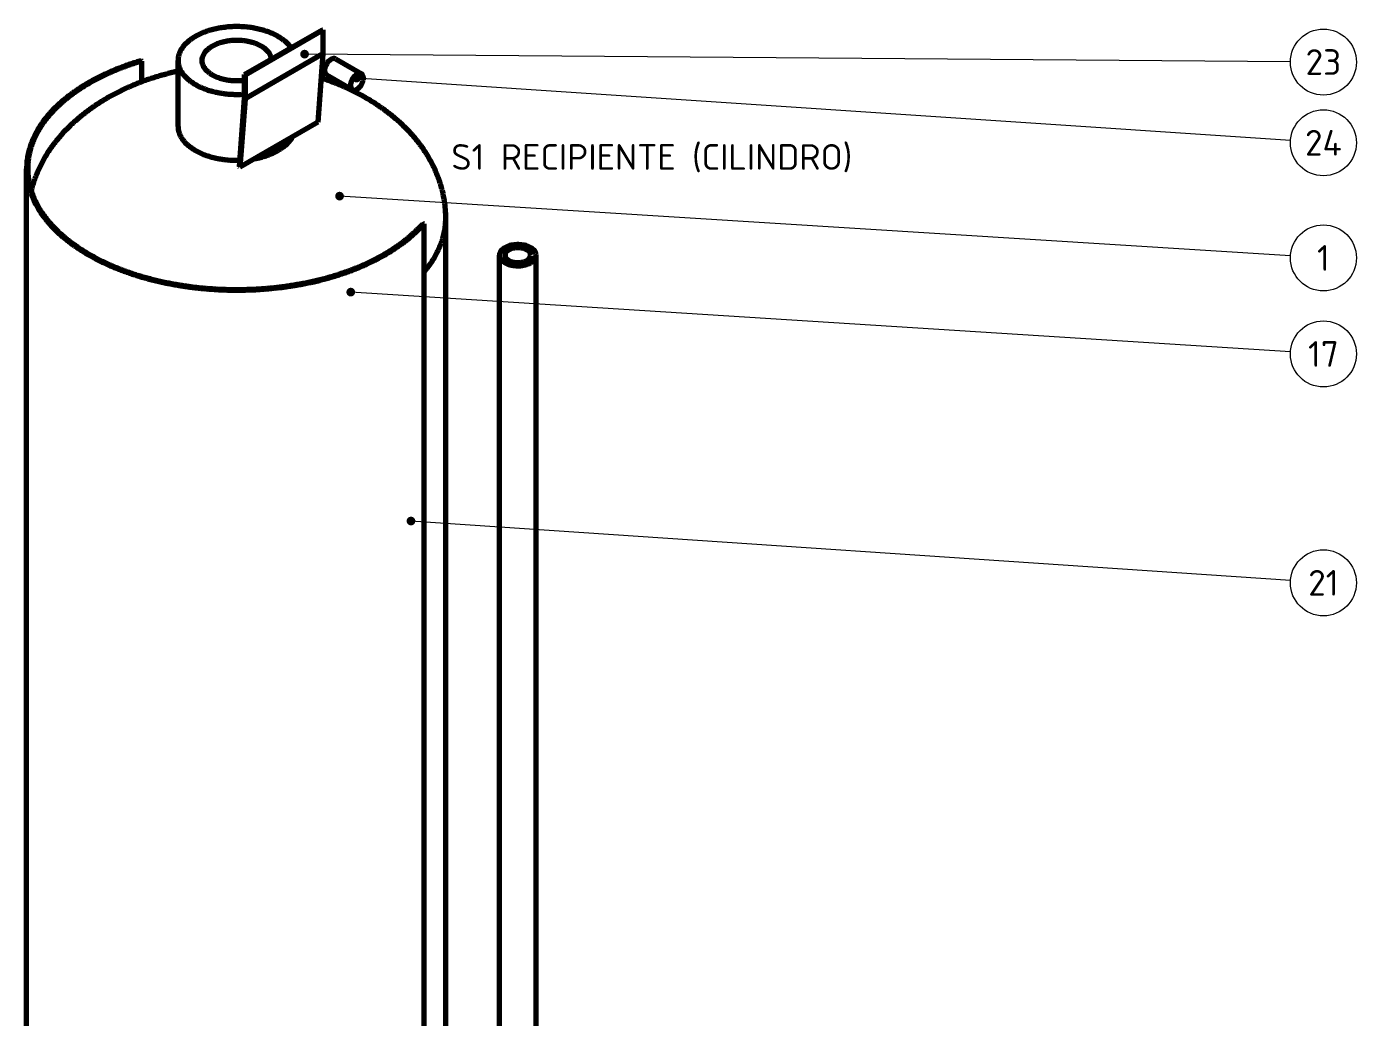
# Model space of a CAD drawing. Header units: millimetres. Extents: x 0 to 594, y 0 to 420.
# Drawn here: x 197.2 to 378.5, y 136.8 to 271.8 of the extents above; entities that cross this region are included whole.
import ezdxf
from ezdxf.enums import TextEntityAlignment as Align

# ---------------------------------------------------------------- set-up
doc = ezdxf.new("R2010")
doc.units = ezdxf.units.MM
for name, color, linetype, lineweight in [('01-VISIBLE', 7, 'CONTINUOUS', 70), ('06-TEXTO', 7, 'CONTINUOUS', 25), ('08-FINA', 5, 'CONTINUOUS', 18)]:
    doc.layers.add(name, color=color, linetype=linetype, lineweight=lineweight)
doc.styles.add('ISO3098', font='isocpeur.ttf')

msp = doc.modelspace()

# ---------------------------------------------------------------- hatches: boundary and pattern name
at = {"layer": '08-FINA'}
h = msp.add_hatch(color=7, dxfattribs=at)
h.dxf.hatch_style = 1
edge = h.paths.add_edge_path()
edge.add_arc((235.11, 268.04), 0.6, 0, 360)
h = msp.add_hatch(color=7, dxfattribs=at)
h.dxf.hatch_style = 1
edge = h.paths.add_edge_path()
edge.add_arc((242.19, 264.78), 0.6, 0, 360)
h = msp.add_hatch(color=7, dxfattribs=at)
h.dxf.hatch_style = 1
edge = h.paths.add_edge_path()
edge.add_arc((239.88, 248.69), 0.6, 0, 360)
h = msp.add_hatch(color=7, dxfattribs=at)
h.dxf.hatch_style = 1
edge = h.paths.add_edge_path()
edge.add_arc((241.4, 235.61), 0.6, 0, 360)
h = msp.add_hatch(color=7, dxfattribs=at)
h.dxf.hatch_style = 1
edge = h.paths.add_edge_path()
edge.add_arc((249.61, 204.41), 0.6, 0, 360)

# ---------------------------------------------------------------- linework, layer by layer
at = {"layer": '01-VISIBLE'}
for p, q in [((226.93, 265.25), (237.54, 271.37)), ((227, 265.21), (237.61, 271.33)), ((237.54, 271.37), (237.61, 271.33)), ((237.61, 271.33), (237.61, 268.06)), ((212.92, 267.08), (212.85, 267.16)), ((212.92, 264.27), (212.92, 267.08)), ((217.86, 258.19), (217.86, 267.17)), ((237.61, 268.06), (227, 261.94)), ((237.61, 268.06), (236.9, 258.75)), ((239.34, 267.39), (242.87, 265.35)), ((226.93, 265.25), (227, 265.21)), ((226.93, 261.98), (226.93, 265.25)), ((227, 265.21), (227, 261.94)), ((238.09, 265.22), (241.62, 263.18)), ((226.22, 252.67), (226.93, 261.98)), ((227, 261.94), (226.29, 252.63)), ((236.9, 258.75), (226.29, 252.63)), ((197.21, 134.04), (197.21, 252.42)), ((226.29, 252.63), (226.22, 252.67)), ((251.25, 244.95), (251.39, 244.91)), ((251.39, 126.54), (251.39, 244.91)), ((254.36, 122.56), (254.36, 245.68)), ((261.68, 86.72), (261.68, 240.64)), ((266.68, 86.72), (266.68, 240.64))]:
    msp.add_line(p, q, dxfattribs=at)
for points in [[(233.27, 268.91), (233.15, 269.07), (233.02, 269.23), (232.89, 269.38), (232.75, 269.52), (232.6, 269.66), (232.45, 269.79), (232.29, 269.92), (232.13, 270.04), (231.97, 270.15), (231.8, 270.27), (231.63, 270.37), (231.46, 270.47), (231.28, 270.57), (231.1, 270.66), (230.92, 270.75), (230.74, 270.83), (230.55, 270.91), (230.37, 270.99), (230.18, 271.06), (229.99, 271.13), (229.8, 271.19), (229.61, 271.25), (229.41, 271.31), (229.22, 271.36), (229.02, 271.42), (228.83, 271.46), (228.63, 271.51), (228.43, 271.55), (228.24, 271.58), (228.04, 271.62), (227.84, 271.65), (227.64, 271.68), (227.44, 271.7), (227.24, 271.72), (227.04, 271.74), (226.84, 271.76), (226.64, 271.77), (226.44, 271.78), (226.24, 271.79), (226.03, 271.79), (225.83, 271.79), (225.63, 271.79), (225.43, 271.79), (225.23, 271.78), (225.03, 271.77), (224.83, 271.75), (224.63, 271.74), (224.43, 271.72), (224.23, 271.69), (224.03, 271.67), (223.83, 271.64), (223.63, 271.61), (223.43, 271.57), (223.23, 271.54), (223.04, 271.49), (222.84, 271.45), (222.64, 271.4), (222.45, 271.35), (222.26, 271.3), (222.06, 271.24), (221.87, 271.18), (221.68, 271.11), (221.49, 271.04), (221.3, 270.97), (221.12, 270.89), (220.93, 270.81), (220.75, 270.73), (220.57, 270.64), (220.39, 270.55), (220.22, 270.45), (220.04, 270.35), (219.87, 270.24), (219.71, 270.13), (219.54, 270.01), (219.38, 269.89), (219.23, 269.76), (219.08, 269.62), (218.93, 269.48), (218.79, 269.34), (218.66, 269.19), (218.53, 269.03), (218.42, 268.87), (218.31, 268.7), (218.21, 268.52), (218.12, 268.34), (218.04, 268.16), (217.98, 267.97), (217.93, 267.77), (217.89, 267.57), (217.87, 267.37), (217.86, 267.17)], [(230.6, 267.37), (230.56, 267.57), (230.5, 267.76), (230.42, 267.94), (230.32, 268.12), (230.2, 268.29), (230.07, 268.44), (229.93, 268.59), (229.78, 268.72), (229.62, 268.85), (229.45, 268.97), (229.28, 269.08), (229.1, 269.18), (228.92, 269.27), (228.74, 269.35), (228.55, 269.43), (228.36, 269.5), (228.17, 269.57), (227.97, 269.63), (227.78, 269.68), (227.58, 269.73), (227.38, 269.77), (227.18, 269.81), (226.98, 269.84), (226.78, 269.86), (226.57, 269.88), (226.37, 269.9), (226.17, 269.91), (225.97, 269.91), (225.76, 269.92), (225.56, 269.91), (225.36, 269.9), (225.15, 269.89), (224.95, 269.87), (224.75, 269.84), (224.55, 269.81), (224.35, 269.77), (224.15, 269.73), (223.95, 269.68), (223.76, 269.63), (223.56, 269.57), (223.37, 269.51), (223.18, 269.44), (222.99, 269.36), (222.81, 269.27), (222.63, 269.18), (222.45, 269.08), (222.28, 268.97), (222.11, 268.86), (221.95, 268.73), (221.8, 268.6), (221.66, 268.45), (221.53, 268.3), (221.41, 268.13), (221.31, 267.95), (221.22, 267.77), (221.16, 267.58), (221.12, 267.38), (221.11, 267.17)], [(212.85, 267.16), (212.66, 267.1), (212.47, 267.04), (212.27, 266.98), (212.08, 266.92), (211.89, 266.86), (211.7, 266.8), (211.51, 266.74), (211.32, 266.67), (211.13, 266.61), (210.94, 266.54), (210.75, 266.47), (210.56, 266.4), (210.37, 266.33), (210.18, 266.26), (209.99, 266.19), (209.8, 266.12), (209.62, 266.05), (209.43, 265.97), (209.24, 265.89), (209.06, 265.82), (208.87, 265.74), (208.69, 265.66), (208.5, 265.58), (208.32, 265.5), (208.13, 265.41), (207.95, 265.33), (207.77, 265.25), (207.59, 265.16), (207.4, 265.07), (207.22, 264.98), (207.04, 264.89), (206.86, 264.8), (206.68, 264.71), (206.51, 264.62), (206.33, 264.52), (206.15, 264.43), (205.98, 264.33), (205.8, 264.23), (205.63, 264.13), (205.45, 264.03), (205.28, 263.93), (205.11, 263.82), (204.93, 263.72), (204.76, 263.61), (204.59, 263.5), (204.42, 263.39), (204.25, 263.28), (204.09, 263.17), (203.92, 263.06), (203.76, 262.94), (203.59, 262.83), (203.43, 262.71), (203.27, 262.59), (203.1, 262.47), (202.94, 262.35), (202.78, 262.22), (202.63, 262.1), (202.47, 261.97), (202.31, 261.84), (202.16, 261.71), (202.01, 261.58), (201.86, 261.45), (201.71, 261.32), (201.56, 261.18), (201.41, 261.04), (201.27, 260.9), (201.12, 260.76), (200.98, 260.62), (200.84, 260.48), (200.7, 260.33), (200.56, 260.18), (200.43, 260.03), (200.29, 259.88), (200.16, 259.73), (200.03, 259.58), (199.9, 259.42), (199.78, 259.26), (199.65, 259.11), (199.53, 258.94), (199.41, 258.78), (199.3, 258.62), (199.18, 258.45), (199.07, 258.29), (198.96, 258.12), (198.86, 257.95), (198.75, 257.77), (198.65, 257.6), (198.55, 257.42), (198.46, 257.25), (198.36, 257.07), (198.27, 256.89), (198.19, 256.7), (198.1, 256.52), (198.02, 256.34), (197.95, 256.15), (197.87, 255.96), (197.8, 255.77), (197.74, 255.58), (197.68, 255.39), (197.62, 255.2), (197.56, 255.01), (197.51, 254.81), (197.46, 254.62), (197.42, 254.42), (197.38, 254.22), (197.34, 254.02), (197.31, 253.82), (197.29, 253.62), (197.26, 253.42), (197.24, 253.22), (197.23, 253.02), (197.22, 252.82), (197.21, 252.62), (197.21, 252.42)], [(212.92, 267.08), (212.73, 267.02), (212.54, 266.97), (212.35, 266.91), (212.15, 266.85), (211.96, 266.79), (211.77, 266.72), (211.58, 266.66), (211.39, 266.6), (211.2, 266.53), (211.01, 266.47), (210.83, 266.4), (210.64, 266.33), (210.45, 266.26), (210.26, 266.19), (210.07, 266.12), (209.89, 266.05), (209.7, 265.97), (209.52, 265.9), (209.33, 265.82), (209.14, 265.75), (208.96, 265.67), (208.78, 265.59), (208.59, 265.51), (208.41, 265.43), (208.23, 265.35), (208.04, 265.26), (207.86, 265.18), (207.68, 265.09), (207.5, 265.01), (207.32, 264.92), (207.14, 264.83), (206.96, 264.74), (206.79, 264.65), (206.61, 264.55), (206.43, 264.46), (206.26, 264.36), (206.08, 264.27), (205.91, 264.17), (205.73, 264.07), (205.56, 263.97), (205.39, 263.87), (205.21, 263.76), (205.04, 263.66), (204.87, 263.55), (204.7, 263.45), (204.54, 263.34), (204.37, 263.23), (204.2, 263.12), (204.04, 263), (203.87, 262.89), (203.71, 262.77), (203.55, 262.66), (203.38, 262.54), (203.22, 262.42), (203.06, 262.3), (202.91, 262.17), (202.75, 262.05), (202.59, 261.92), (202.44, 261.8), (202.28, 261.67), (202.13, 261.54), (201.98, 261.4), (201.83, 261.27), (201.69, 261.13), (201.54, 261), (201.39, 260.86), (201.25, 260.72), (201.11, 260.58), (200.97, 260.43), (200.83, 260.29), (200.69, 260.14), (200.56, 259.99), (200.43, 259.85), (200.3, 259.69), (200.17, 259.54), (200.04, 259.39), (199.91, 259.23), (199.79, 259.07), (199.67, 258.91), (199.55, 258.75), (199.44, 258.59), (199.32, 258.42), (199.21, 258.25), (199.1, 258.09), (199, 257.92), (198.89, 257.74), (198.79, 257.57), (198.69, 257.4), (198.6, 257.22), (198.51, 257.04), (198.42, 256.86), (198.33, 256.68), (198.25, 256.5), (198.17, 256.32), (198.09, 256.13), (198.02, 255.94), (197.95, 255.76), (197.89, 255.57), (197.82, 255.38), (197.76, 255.18), (197.71, 254.99), (197.66, 254.8), (197.61, 254.6), (197.57, 254.41), (197.53, 254.21), (197.49, 254.01), (197.46, 253.82), (197.43, 253.62), (197.41, 253.42), (197.39, 253.22), (197.38, 253.02), (197.37, 252.82), (197.36, 252.62), (197.36, 252.42)], [(217.86, 267.17), (217.87, 266.97), (217.89, 266.77), (217.93, 266.57), (217.98, 266.37), (218.05, 266.18), (218.12, 265.99), (218.21, 265.81), (218.32, 265.64), (218.43, 265.47), (218.54, 265.3), (218.67, 265.14), (218.81, 264.99), (218.95, 264.85), (219.1, 264.71), (219.25, 264.57), (219.4, 264.44), (219.57, 264.32), (219.73, 264.2), (219.9, 264.09), (220.07, 263.98), (220.25, 263.88), (220.43, 263.78), (220.61, 263.69), (220.79, 263.6), (220.97, 263.52), (221.16, 263.44), (221.35, 263.36), (221.54, 263.29), (221.73, 263.22), (221.92, 263.15), (222.11, 263.09), (222.31, 263.03), (222.5, 262.98), (222.7, 262.93), (222.9, 262.88), (223.1, 262.84), (223.29, 262.8), (223.49, 262.76), (223.69, 262.73), (223.89, 262.7), (224.1, 262.67), (224.3, 262.64), (224.5, 262.62), (224.7, 262.6), (224.9, 262.59), (225.11, 262.57), (225.31, 262.57), (225.51, 262.56), (225.71, 262.56), (225.92, 262.55), (226.12, 262.56), (226.32, 262.56), (226.53, 262.57), (226.73, 262.58), (226.93, 262.6)], [(221.11, 267.17), (221.12, 266.97), (221.16, 266.77), (221.22, 266.58), (221.3, 266.4), (221.4, 266.22), (221.52, 266.06), (221.65, 265.9), (221.79, 265.76), (221.94, 265.62), (222.1, 265.5), (222.26, 265.38), (222.43, 265.27), (222.61, 265.17), (222.79, 265.08), (222.97, 265), (223.16, 264.92), (223.35, 264.85), (223.54, 264.78), (223.73, 264.72), (223.93, 264.67), (224.12, 264.62), (224.32, 264.58), (224.52, 264.54), (224.72, 264.51), (224.92, 264.49), (225.12, 264.46), (225.32, 264.45), (225.52, 264.44), (225.72, 264.43), (225.92, 264.43), (226.13, 264.44), (226.33, 264.44), (226.53, 264.46), (226.73, 264.48), (226.93, 264.5)], [(238.71, 267.33), (238.54, 267.21), (238.39, 267.07), (238.25, 266.91), (238.13, 266.74), (238.03, 266.56), (237.94, 266.37), (237.88, 266.17), (237.84, 265.97), (237.83, 265.76), (237.86, 265.56), (237.94, 265.37), (238.09, 265.22)], [(239.34, 267.39), (239.23, 267.43), (239.13, 267.45), (239.02, 267.44), (238.91, 267.42), (238.81, 267.38), (238.71, 267.33)], [(217.86, 265.7), (217.66, 265.66), (217.47, 265.62), (217.27, 265.57), (217.07, 265.53), (216.88, 265.48), (216.68, 265.43), (216.49, 265.38), (216.29, 265.33), (216.1, 265.28), (215.91, 265.23), (215.71, 265.18), (215.52, 265.12), (215.33, 265.07), (215.13, 265.01), (214.94, 264.95), (214.75, 264.89), (214.56, 264.83), (214.36, 264.77), (214.17, 264.71), (213.98, 264.65), (213.79, 264.58), (213.6, 264.52), (213.41, 264.45), (213.22, 264.38), (213.03, 264.31), (212.85, 264.24), (212.66, 264.17), (212.47, 264.1), (212.28, 264.03), (212.1, 263.95), (211.91, 263.87), (211.73, 263.8), (211.54, 263.72), (211.36, 263.64), (211.17, 263.56), (210.99, 263.48), (210.8, 263.4), (210.62, 263.31), (210.44, 263.23), (210.26, 263.14), (210.08, 263.05), (209.9, 262.96), (209.72, 262.87), (209.54, 262.78), (209.36, 262.69), (209.18, 262.6), (209, 262.5), (208.83, 262.41), (208.65, 262.31), (208.47, 262.21), (208.3, 262.11), (208.13, 262.01), (207.95, 261.91), (207.78, 261.81), (207.61, 261.7), (207.44, 261.6), (207.27, 261.49), (207.1, 261.39), (206.93, 261.28), (206.76, 261.17), (206.59, 261.05), (206.43, 260.94), (206.26, 260.83), (206.1, 260.71), (205.93, 260.6), (205.77, 260.48), (205.61, 260.36), (205.45, 260.24), (205.28, 260.12), (205.13, 260), (204.97, 259.87), (204.81, 259.75), (204.65, 259.62), (204.5, 259.49), (204.34, 259.36), (204.19, 259.23), (204.04, 259.1), (203.89, 258.97), (203.74, 258.84), (203.59, 258.7), (203.44, 258.56), (203.3, 258.43), (203.15, 258.29), (203.01, 258.15), (202.86, 258.01), (202.72, 257.86), (202.58, 257.72), (202.44, 257.57), (202.3, 257.43), (202.17, 257.28), (202.03, 257.13), (201.9, 256.98), (201.77, 256.83), (201.64, 256.68), (201.51, 256.52), (201.38, 256.37), (201.25, 256.21), (201.13, 256.05), (201.01, 255.89), (200.88, 255.73), (200.76, 255.57), (200.65, 255.41), (200.53, 255.25), (200.42, 255.08), (200.3, 254.92), (200.19, 254.75), (200.08, 254.58), (199.97, 254.41), (199.87, 254.24), (199.76, 254.07), (199.66, 253.89), (199.56, 253.72), (199.46, 253.55), (199.36, 253.37), (199.27, 253.19), (199.18, 253.01), (199.09, 252.83), (199, 252.65), (198.91, 252.47), (198.83, 252.29), (198.74, 252.11), (198.66, 251.92), (198.59, 251.74), (198.51, 251.55), (198.44, 251.36), (198.36, 251.18), (198.3, 250.99), (198.23, 250.8), (198.16, 250.61), (198.1, 250.42), (198.04, 250.22), (197.99, 250.03), (197.93, 249.84), (197.88, 249.64), (197.83, 249.45)], [(254.36, 245.68), (254.36, 245.89), (254.35, 246.09), (254.35, 246.29), (254.34, 246.49), (254.33, 246.69), (254.31, 246.89), (254.29, 247.09), (254.27, 247.29), (254.25, 247.49), (254.23, 247.69), (254.2, 247.89), (254.17, 248.09), (254.14, 248.28), (254.1, 248.48), (254.06, 248.68), (254.02, 248.88), (253.98, 249.07), (253.94, 249.27), (253.89, 249.46), (253.84, 249.66), (253.78, 249.85), (253.73, 250.04), (253.67, 250.24), (253.61, 250.43), (253.55, 250.62), (253.49, 250.81), (253.42, 251), (253.35, 251.19), (253.28, 251.37), (253.2, 251.56), (253.13, 251.75), (253.05, 251.93), (252.97, 252.12), (252.89, 252.3), (252.8, 252.48), (252.72, 252.66), (252.63, 252.84), (252.54, 253.02), (252.44, 253.2), (252.35, 253.38), (252.25, 253.55), (252.15, 253.73), (252.05, 253.9), (251.95, 254.08), (251.85, 254.25), (251.74, 254.42), (251.63, 254.59), (251.52, 254.76), (251.41, 254.92), (251.3, 255.09), (251.18, 255.25), (251.07, 255.42), (250.95, 255.58), (250.83, 255.74), (250.71, 255.9), (250.58, 256.06), (250.46, 256.22), (250.33, 256.37), (250.21, 256.53), (250.08, 256.68), (249.95, 256.83), (249.81, 256.99), (249.68, 257.14), (249.55, 257.28), (249.41, 257.43), (249.27, 257.58), (249.13, 257.72), (248.99, 257.87), (248.85, 258.01), (248.71, 258.15), (248.56, 258.29), (248.42, 258.43), (248.27, 258.57), (248.13, 258.7), (247.98, 258.84), (247.83, 258.97), (247.68, 259.11), (247.52, 259.24), (247.37, 259.37), (247.22, 259.5), (247.06, 259.62), (246.91, 259.75), (246.75, 259.87), (246.59, 260), (246.43, 260.12), (246.27, 260.24), (246.11, 260.36), (245.95, 260.48), (245.78, 260.6), (245.62, 260.71), (245.46, 260.83), (245.29, 260.94), (245.12, 261.06), (244.96, 261.17), (244.79, 261.28), (244.62, 261.39), (244.45, 261.49), (244.28, 261.6), (244.11, 261.71), (243.94, 261.81), (243.77, 261.91), (243.59, 262.01), (243.42, 262.11), (243.24, 262.21), (243.07, 262.31), (242.89, 262.41), (242.72, 262.5), (242.54, 262.6), (242.36, 262.69), (242.18, 262.78), (242, 262.87), (241.82, 262.96), (241.64, 263.05), (241.46, 263.14), (241.28, 263.23), (241.1, 263.31), (240.92, 263.39), (240.73, 263.48), (240.55, 263.56), (240.36, 263.64), (240.18, 263.72), (240, 263.8), (239.81, 263.87), (239.62, 263.95), (239.44, 264.02), (239.25, 264.1), (239.06, 264.17), (238.87, 264.24), (238.69, 264.31), (238.5, 264.38), (238.31, 264.45), (238.12, 264.51), (237.93, 264.58), (237.74, 264.64), (237.55, 264.71), (237.36, 264.77)], [(242.25, 265.29), (242.08, 265.17), (241.92, 265.03), (241.79, 264.87), (241.67, 264.7), (241.56, 264.52), (241.48, 264.33), (241.42, 264.13), (241.37, 263.93), (241.36, 263.72), (241.39, 263.51), (241.47, 263.32), (241.62, 263.18)], [(241.62, 263.18), (241.82, 263.12), (242.03, 263.15), (242.22, 263.23), (242.4, 263.35), (242.55, 263.49), (242.69, 263.64), (242.82, 263.81), (242.92, 264), (243.01, 264.19), (243.07, 264.39), (243.12, 264.59), (243.13, 264.8), (243.1, 265.01), (243.02, 265.2), (242.87, 265.35)], [(242.87, 265.35), (242.77, 265.39), (242.66, 265.41), (242.55, 265.4), (242.45, 265.37), (242.34, 265.34), (242.25, 265.29)], [(217.86, 258.19), (217.87, 257.99), (217.89, 257.79), (217.93, 257.59), (217.98, 257.39), (218.04, 257.2), (218.12, 257.02), (218.21, 256.83), (218.31, 256.66), (218.42, 256.49), (218.54, 256.33), (218.67, 256.17), (218.8, 256.02), (218.94, 255.87), (219.09, 255.73), (219.24, 255.6), (219.4, 255.47), (219.56, 255.35), (219.72, 255.23), (219.89, 255.12), (220.06, 255.01), (220.24, 254.91), (220.41, 254.81), (220.59, 254.71), (220.78, 254.63), (220.96, 254.54), (221.14, 254.46), (221.33, 254.38), (221.52, 254.31), (221.71, 254.24), (221.9, 254.18), (222.1, 254.12), (222.29, 254.06), (222.48, 254), (222.68, 253.95), (222.88, 253.91), (223.07, 253.86), (223.27, 253.82), (223.47, 253.78), (223.67, 253.75), (223.87, 253.72), (224.07, 253.69), (224.27, 253.66), (224.47, 253.64), (224.67, 253.62), (224.88, 253.61), (225.08, 253.59), (225.28, 253.58), (225.48, 253.58), (225.69, 253.57), (225.89, 253.57), (226.09, 253.57), (226.29, 253.58)], [(231.52, 254.93), (231.7, 255.03), (231.87, 255.15), (232.05, 255.26), (232.21, 255.39), (232.38, 255.52), (232.54, 255.65), (232.69, 255.79), (232.84, 255.94), (232.98, 256.09), (233.12, 256.25), (233.25, 256.42), (233.36, 256.59), (233.47, 256.77)], [(228.32, 253.8), (228.52, 253.84), (228.71, 253.88), (228.91, 253.92), (229.1, 253.97), (229.3, 254.02), (229.49, 254.08), (229.68, 254.13), (229.87, 254.2), (230.06, 254.26), (230.25, 254.33), (230.44, 254.4), (230.62, 254.48), (230.8, 254.56), (230.98, 254.65), (231.16, 254.73), (231.34, 254.83), (231.52, 254.93)], [(197.21, 252.42), (197.21, 252.22), (197.22, 252.02), (197.23, 251.82), (197.24, 251.62), (197.26, 251.42), (197.28, 251.22), (197.31, 251.02), (197.34, 250.82), (197.38, 250.63), (197.42, 250.43), (197.46, 250.23), (197.51, 250.04), (197.56, 249.84), (197.61, 249.65), (197.67, 249.46), (197.73, 249.27), (197.8, 249.08), (197.87, 248.89), (197.94, 248.71), (198.02, 248.52), (198.1, 248.34), (198.18, 248.15), (198.26, 247.97), (198.35, 247.79), (198.45, 247.61), (198.54, 247.44), (198.64, 247.26), (198.74, 247.09), (198.84, 246.92), (198.95, 246.75), (199.06, 246.58), (199.17, 246.41), (199.28, 246.25), (199.4, 246.08), (199.51, 245.92), (199.63, 245.76), (199.76, 245.6), (199.88, 245.44), (200.01, 245.29), (200.14, 245.14), (200.27, 244.98), (200.4, 244.83), (200.53, 244.68), (200.67, 244.54), (200.81, 244.39), (200.95, 244.25), (201.09, 244.11), (201.23, 243.97), (201.38, 243.83), (201.52, 243.69), (201.67, 243.55), (201.82, 243.42), (201.97, 243.29), (202.12, 243.16), (202.28, 243.03), (202.43, 242.9), (202.59, 242.77), (202.74, 242.65), (202.9, 242.52), (203.06, 242.4), (203.22, 242.28), (203.38, 242.16), (203.54, 242.05), (203.71, 241.93), (203.87, 241.81), (204.04, 241.7), (204.2, 241.59), (204.37, 241.48), (204.54, 241.37), (204.71, 241.26), (204.88, 241.16), (205.05, 241.05), (205.22, 240.95), (205.39, 240.84), (205.57, 240.74), (205.74, 240.64), (205.91, 240.54), (206.09, 240.45), (206.27, 240.35), (206.44, 240.26), (206.62, 240.16), (206.8, 240.07), (206.98, 239.98), (207.16, 239.89), (207.33, 239.8), (207.52, 239.71), (207.7, 239.63), (207.88, 239.54), (208.06, 239.46), (208.24, 239.38), (208.43, 239.29), (208.61, 239.21), (208.79, 239.13), (208.98, 239.06), (209.16, 238.98), (209.35, 238.9), (209.53, 238.83), (209.72, 238.75), (209.91, 238.68), (210.09, 238.61), (210.28, 238.54), (210.47, 238.47), (210.66, 238.4), (210.85, 238.33), (211.04, 238.26), (211.22, 238.2), (211.41, 238.13), (211.6, 238.07), (211.8, 238.01), (211.99, 237.95), (212.18, 237.89), (212.37, 237.83), (212.56, 237.77), (212.75, 237.71), (212.94, 237.65), (213.14, 237.6), (213.33, 237.54), (213.52, 237.49), (213.72, 237.44), (213.91, 237.39), (214.1, 237.33), (214.3, 237.28), (214.49, 237.24), (214.69, 237.19), (214.88, 237.14), (215.08, 237.09), (215.27, 237.05), (215.47, 237), (215.66, 236.96), (215.86, 236.92), (216.06, 236.88), (216.25, 236.84), (216.45, 236.8), (216.65, 236.76), (216.84, 236.72), (217.04, 236.68), (217.24, 236.65), (217.43, 236.61), (217.63, 236.58), (217.83, 236.54), (218.03, 236.51), (218.22, 236.48), (218.42, 236.45), (218.62, 236.42), (218.82, 236.39), (219.02, 236.36), (219.22, 236.33), (219.41, 236.3), (219.61, 236.28), (219.81, 236.25), (220.01, 236.23), (220.21, 236.2), (220.41, 236.18), (220.61, 236.16), (220.81, 236.14), (221.01, 236.12), (221.21, 236.1), (221.41, 236.08), (221.61, 236.06), (221.81, 236.04), (222.01, 236.03), (222.21, 236.01), (222.41, 236), (222.61, 235.99), (222.81, 235.97), (223.01, 235.96), (223.21, 235.95), (223.41, 235.94), (223.61, 235.93), (223.81, 235.92), (224.01, 235.91), (224.21, 235.91), (224.41, 235.9), (224.61, 235.89), (224.81, 235.89), (225.01, 235.89), (225.21, 235.88), (225.41, 235.88), (225.61, 235.88), (225.81, 235.88), (226.01, 235.88), (226.21, 235.88), (226.41, 235.88), (226.61, 235.88), (226.81, 235.89), (227.01, 235.89), (227.21, 235.9), (227.41, 235.9), (227.61, 235.91), (227.81, 235.92), (228.02, 235.93), (228.22, 235.93), (228.42, 235.94), (228.62, 235.96), (228.82, 235.97), (229.02, 235.98), (229.22, 235.99), (229.42, 236.01), (229.62, 236.02), (229.82, 236.04), (230.02, 236.05), (230.22, 236.07), (230.41, 236.09), (230.61, 236.11), (230.81, 236.13), (231.01, 236.15), (231.21, 236.17), (231.41, 236.19), (231.61, 236.22), (231.81, 236.24), (232.01, 236.26), (232.21, 236.29), (232.41, 236.32), (232.61, 236.34), (232.8, 236.37), (233, 236.4), (233.2, 236.43), (233.4, 236.46), (233.6, 236.49), (233.79, 236.53), (233.99, 236.56), (234.19, 236.59), (234.39, 236.63), (234.58, 236.66), (234.78, 236.7), (234.98, 236.74), (235.17, 236.78), (235.37, 236.82), (235.57, 236.86), (235.76, 236.9), (235.96, 236.94), (236.16, 236.98), (236.35, 237.03), (236.55, 237.07), (236.74, 237.12), (236.94, 237.16), (237.13, 237.21), (237.33, 237.26), (237.52, 237.31), (237.71, 237.36), (237.91, 237.41), (238.1, 237.46), (238.29, 237.52), (238.49, 237.57), (238.68, 237.63), (238.87, 237.68), (239.06, 237.74), (239.26, 237.8), (239.45, 237.86), (239.64, 237.92), (239.83, 237.98), (240.02, 238.04), (240.21, 238.1), (240.4, 238.17), (240.59, 238.23), (240.78, 238.3), (240.97, 238.37), (241.16, 238.43), (241.35, 238.5), (241.53, 238.57), (241.72, 238.64), (241.91, 238.72), (242.09, 238.79), (242.28, 238.87), (242.47, 238.94), (242.65, 239.02), (242.84, 239.1), (243.02, 239.17), (243.2, 239.25), (243.39, 239.34), (243.57, 239.42), (243.75, 239.5), (243.93, 239.59), (244.12, 239.67), (244.3, 239.76), (244.48, 239.85), (244.66, 239.94), (244.83, 240.03), (245.01, 240.12), (245.19, 240.21), (245.37, 240.31), (245.54, 240.4), (245.72, 240.5), (245.89, 240.6), (246.07, 240.69), (246.24, 240.8), (246.41, 240.9), (246.59, 241), (246.76, 241.1), (246.93, 241.21), (247.1, 241.32), (247.27, 241.43), (247.43, 241.54), (247.6, 241.65), (247.77, 241.76), (247.93, 241.87), (248.1, 241.99), (248.26, 242.11), (248.42, 242.22), (248.58, 242.34), (248.74, 242.47), (248.9, 242.59), (249.06, 242.71), (249.21, 242.84), (249.37, 242.96), (249.52, 243.09), (249.67, 243.22), (249.82, 243.36), (249.97, 243.49), (250.12, 243.62), (250.27, 243.76), (250.41, 243.9), (250.56, 244.04), (250.7, 244.18), (250.84, 244.32), (250.98, 244.47), (251.12, 244.61), (251.25, 244.76), (251.39, 244.91)], [(197.36, 252.42), (197.36, 252.22), (197.37, 252.02), (197.38, 251.82), (197.39, 251.62), (197.41, 251.42), (197.43, 251.22), (197.46, 251.02), (197.49, 250.83), (197.53, 250.63), (197.57, 250.43), (197.61, 250.24), (197.66, 250.04), (197.71, 249.85), (197.76, 249.66), (197.82, 249.47), (197.88, 249.28), (197.95, 249.09), (198.02, 248.9), (198.09, 248.71), (198.17, 248.53), (198.25, 248.34), (198.33, 248.16), (198.42, 247.98), (198.5, 247.8), (198.6, 247.62), (198.69, 247.45), (198.79, 247.27), (198.89, 247.1), (198.99, 246.93), (199.1, 246.76), (199.21, 246.59), (199.32, 246.43), (199.43, 246.26), (199.55, 246.1), (199.66, 245.94), (199.79, 245.78), (199.91, 245.62), (200.03, 245.46), (200.16, 245.31), (200.29, 245.15), (200.42, 245), (200.55, 244.85), (200.69, 244.7), (200.82, 244.56), (200.96, 244.41), (201.1, 244.27), (201.24, 244.13), (201.38, 243.99), (201.53, 243.85), (201.67, 243.71), (201.82, 243.58), (201.97, 243.45), (202.12, 243.31), (202.27, 243.18), (202.43, 243.05), (202.58, 242.93), (202.74, 242.8), (202.89, 242.68), (203.05, 242.55), (203.21, 242.43), (203.37, 242.31), (203.53, 242.19), (203.69, 242.08), (203.86, 241.96), (204.02, 241.85), (204.19, 241.73), (204.35, 241.62), (204.52, 241.51), (204.69, 241.4), (204.86, 241.3), (205.03, 241.19), (205.2, 241.09), (205.37, 240.98), (205.54, 240.88), (205.71, 240.78), (205.89, 240.68), (206.06, 240.58), (206.24, 240.49), (206.41, 240.39), (206.59, 240.3), (206.77, 240.2), (206.94, 240.11), (207.12, 240.02), (207.3, 239.93), (207.48, 239.84), (207.66, 239.76), (207.84, 239.67), (208.02, 239.59), (208.2, 239.5), (208.39, 239.42), (208.57, 239.34), (208.75, 239.26), (208.94, 239.18), (209.12, 239.1), (209.3, 239.03), (209.49, 238.95), (209.68, 238.88), (209.86, 238.8), (210.05, 238.73), (210.24, 238.66), (210.42, 238.59), (210.61, 238.52), (210.8, 238.45), (210.99, 238.38), (211.18, 238.32), (211.36, 238.25), (211.55, 238.19), (211.74, 238.12), (211.93, 238.06), (212.12, 238), (212.32, 237.94), (212.51, 237.88), (212.7, 237.82), (212.89, 237.77), (213.08, 237.71), (213.27, 237.66), (213.47, 237.6), (213.66, 237.55), (213.85, 237.5), (214.05, 237.45), (214.24, 237.39), (214.43, 237.35), (214.63, 237.3), (214.82, 237.25), (215.02, 237.2), (215.21, 237.16), (215.41, 237.11), (215.6, 237.07), (215.8, 237.02), (215.99, 236.98), (216.19, 236.94), (216.38, 236.9), (216.58, 236.86), (216.78, 236.82), (216.97, 236.79), (217.17, 236.75), (217.37, 236.71), (217.56, 236.68), (217.76, 236.64), (217.96, 236.61), (218.15, 236.58), (218.35, 236.55), (218.55, 236.52), (218.75, 236.49), (218.95, 236.46), (219.14, 236.43), (219.34, 236.4), (219.54, 236.37), (219.74, 236.35), (219.94, 236.32), (220.14, 236.3), (220.33, 236.28), (220.53, 236.25), (220.73, 236.23), (220.93, 236.21), (221.13, 236.19), (221.33, 236.17), (221.53, 236.16), (221.73, 236.14), (221.93, 236.12), (222.13, 236.11), (222.33, 236.09), (222.53, 236.08), (222.73, 236.06), (222.92, 236.05), (223.12, 236.04), (223.32, 236.03), (223.52, 236.02), (223.72, 236.01), (223.92, 236), (224.12, 236), (224.32, 235.99), (224.52, 235.98), (224.72, 235.98), (224.92, 235.97), (225.12, 235.97), (225.32, 235.97), (225.52, 235.97), (225.72, 235.97), (225.92, 235.97), (226.12, 235.97), (226.32, 235.97), (226.52, 235.97), (226.72, 235.97), (226.92, 235.98), (227.12, 235.98), (227.32, 235.99), (227.52, 235.99), (227.72, 236), (227.92, 236.01), (228.12, 236.02), (228.32, 236.03), (228.52, 236.04), (228.72, 236.05), (228.92, 236.06), (229.12, 236.07), (229.32, 236.09), (229.52, 236.1), (229.72, 236.12), (229.92, 236.13), (230.12, 236.15), (230.32, 236.17), (230.52, 236.19), (230.72, 236.21), (230.92, 236.23), (231.11, 236.25), (231.31, 236.27), (231.51, 236.29), (231.71, 236.32), (231.91, 236.34), (232.11, 236.37), (232.31, 236.39), (232.5, 236.42), (232.7, 236.45), (232.9, 236.48), (233.1, 236.5), (233.3, 236.54), (233.49, 236.57), (233.69, 236.6), (233.89, 236.63), (234.09, 236.67), (234.28, 236.7), (234.48, 236.74), (234.68, 236.77), (234.87, 236.81), (235.07, 236.85), (235.27, 236.89), (235.46, 236.93), (235.66, 236.97), (235.85, 237.01), (236.05, 237.05), (236.24, 237.1), (236.44, 237.14), (236.63, 237.19), (236.83, 237.23), (237.02, 237.28), (237.22, 237.33), (237.41, 237.38), (237.6, 237.43), (237.8, 237.48), (237.99, 237.53), (238.18, 237.58), (238.38, 237.64), (238.57, 237.69), (238.76, 237.75), (238.95, 237.8), (239.14, 237.86), (239.34, 237.92), (239.53, 237.98), (239.72, 238.04), (239.91, 238.1), (240.1, 238.17), (240.29, 238.23), (240.48, 238.29), (240.66, 238.36), (240.85, 238.43), (241.04, 238.49), (241.23, 238.56), (241.42, 238.63), (241.6, 238.7), (241.79, 238.78), (241.98, 238.85), (242.16, 238.92), (242.35, 239), (242.53, 239.07), (242.72, 239.15), (242.9, 239.23), (243.08, 239.31), (243.27, 239.39), (243.45, 239.47), (243.63, 239.56), (243.81, 239.64), (243.99, 239.73), (244.17, 239.81), (244.35, 239.9), (244.53, 239.99), (244.71, 240.08), (244.89, 240.17), (245.07, 240.26), (245.24, 240.36), (245.42, 240.45), (245.6, 240.55), (245.77, 240.65), (245.94, 240.75), (246.12, 240.85), (246.29, 240.95), (246.46, 241.05), (246.63, 241.15), (246.8, 241.26), (246.97, 241.37), (247.14, 241.47), (247.31, 241.58), (247.47, 241.69), (247.64, 241.81), (247.8, 241.92), (247.97, 242.04), (248.13, 242.15), (248.29, 242.27), (248.45, 242.39), (248.61, 242.51), (248.77, 242.63), (248.93, 242.76), (249.08, 242.88), (249.24, 243.01), (249.39, 243.14), (249.54, 243.27), (249.69, 243.4), (249.84, 243.53), (249.99, 243.67), (250.14, 243.8), (250.28, 243.94), (250.43, 244.08), (250.57, 244.22), (250.71, 244.36), (250.85, 244.51), (250.98, 244.65), (251.12, 244.8), (251.25, 244.95)], [(251.39, 238.37), (251.52, 238.52), (251.65, 238.68), (251.77, 238.83), (251.9, 238.99), (252.02, 239.15), (252.14, 239.32), (252.26, 239.48), (252.37, 239.65), (252.48, 239.81), (252.59, 239.98), (252.7, 240.15), (252.81, 240.33), (252.91, 240.5), (253.01, 240.68), (253.1, 240.85), (253.2, 241.03), (253.29, 241.21), (253.37, 241.39), (253.46, 241.58), (253.54, 241.76), (253.61, 241.95), (253.69, 242.14), (253.76, 242.33), (253.83, 242.52), (253.89, 242.71), (253.95, 242.9), (254, 243.09), (254.06, 243.29), (254.1, 243.49), (254.15, 243.68), (254.19, 243.88), (254.22, 244.08), (254.25, 244.28), (254.28, 244.48), (254.31, 244.68), (254.33, 244.88), (254.34, 245.08), (254.35, 245.28), (254.36, 245.48), (254.36, 245.68)], [(266.68, 240.64), (266.65, 240.84), (266.58, 241.03), (266.48, 241.21), (266.35, 241.36), (266.19, 241.49), (266.03, 241.61), (265.85, 241.71), (265.67, 241.8), (265.48, 241.87), (265.28, 241.94), (265.09, 241.99), (264.89, 242.02), (264.69, 242.05), (264.48, 242.07), (264.28, 242.08), (264.08, 242.08), (263.87, 242.07), (263.67, 242.05), (263.47, 242.02), (263.27, 241.99), (263.07, 241.94), (262.88, 241.87), (262.69, 241.8), (262.51, 241.71), (262.33, 241.61), (262.16, 241.49), (262.01, 241.36), (261.88, 241.21), (261.77, 241.03), (261.7, 240.84), (261.68, 240.64)], [(265.93, 240.64), (265.89, 240.84), (265.8, 241.02), (265.67, 241.17), (265.52, 241.29), (265.34, 241.39), (265.16, 241.48), (264.97, 241.54), (264.78, 241.59), (264.58, 241.62), (264.38, 241.64), (264.18, 241.65), (263.98, 241.64), (263.78, 241.62), (263.58, 241.59), (263.39, 241.54), (263.2, 241.48), (263.01, 241.39), (262.84, 241.29), (262.68, 241.17), (262.55, 241.02), (262.46, 240.84), (262.43, 240.64)], [(261.68, 240.64), (261.7, 240.43), (261.78, 240.24), (261.89, 240.06), (262.02, 239.91), (262.18, 239.77), (262.35, 239.65), (262.53, 239.55), (262.72, 239.47), (262.92, 239.39), (263.12, 239.33), (263.32, 239.29), (263.52, 239.25), (263.73, 239.22), (263.94, 239.2), (264.14, 239.2), (264.35, 239.2), (264.56, 239.21), (264.77, 239.24), (264.97, 239.27), (265.17, 239.32), (265.37, 239.37), (265.57, 239.44), (265.76, 239.52), (265.95, 239.62)], [(262.43, 240.64), (262.46, 240.44), (262.56, 240.26), (262.69, 240.1), (262.86, 239.98), (263.03, 239.88), (263.22, 239.79), (263.42, 239.73), (263.62, 239.68), (263.82, 239.65), (264.03, 239.63), (264.23, 239.63), (264.44, 239.64), (264.64, 239.67), (264.84, 239.71), (265.04, 239.76), (265.23, 239.83), (265.42, 239.93)], [(265.42, 239.93), (265.54, 240.01), (265.66, 240.11), (265.77, 240.22), (265.85, 240.35), (265.91, 240.49), (265.93, 240.64)], [(265.95, 239.62), (266.13, 239.74), (266.3, 239.88), (266.45, 240.04), (266.57, 240.22), (266.65, 240.42), (266.68, 240.64)]]:
    msp.add_lwpolyline(points, dxfattribs=at)
at = {"layer": '08-FINA'}
for p, q in [((369.5, 267), (235.11, 268.04)), ((369.51, 256.26), (242.19, 264.78)), ((369.51, 240.55), (239.88, 248.69)), ((369.51, 227.47), (241.4, 235.61)), ((369.51, 196.29), (249.61, 204.41))]:
    msp.add_line(p, q, dxfattribs=at)
for centre in [(374, 266.96), (374, 255.96), (374, 240.27), (374, 227.18), (374, 195.99)]:
    msp.add_circle(centre, 4.5, dxfattribs=at)

# ---------------------------------------------------------------- texts
at = {"layer": '06-TEXTO', "style": 'ISO3098'}
for s, p in [('23', (374, 266.96)), ('24', (374, 255.96)), ('S1 RECIPIENTE (CILINDRO)', (282.44, 254.03)), ('1', (374, 240.27)), ('17', (374, 227.18)), ('21', (374, 195.99))]:
    msp.add_text(s, height=3.5, dxfattribs=at).set_placement(p, align=Align.MIDDLE_CENTER)

doc.saveas('drawing.dxf')
